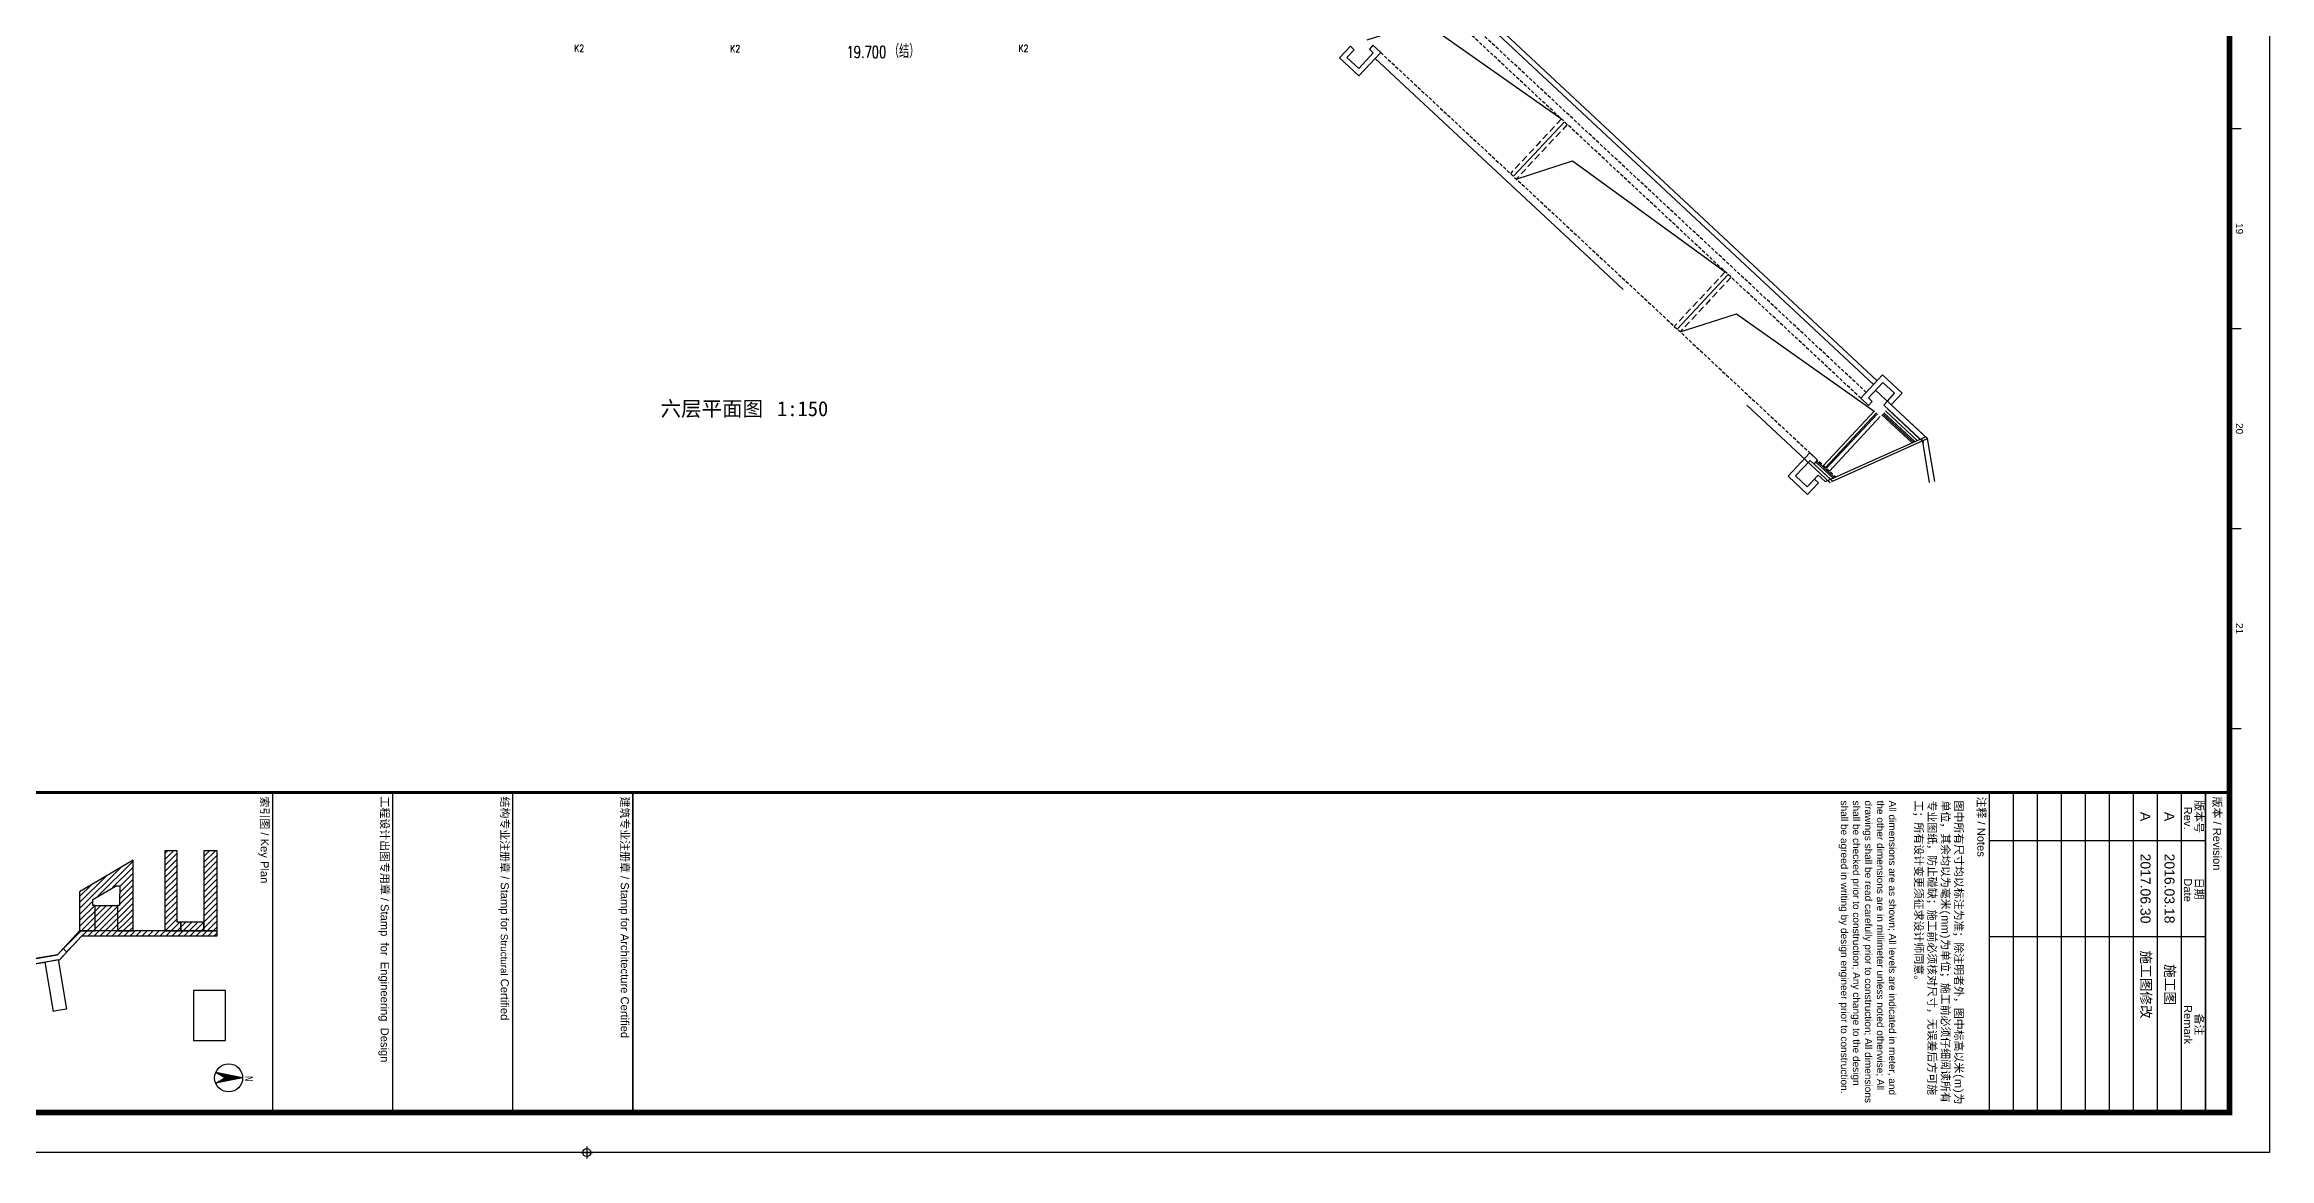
# Model space of a CAD drawing. Extents: x 447078 to 1776277, y 243534 to 519428.
# Drawn here: x 1548479 to 1631882, y 340628 to 382410 of the extents above; entities that cross this region are included whole.
import ezdxf
from ezdxf.enums import TextEntityAlignment as Align

# ---------------------------------------------------------------- set-up
doc = ezdxf.new("R2010")
doc.units = 0
doc.header["$LTSCALE"] = 1000
doc.header["$MEASUREMENT"] = 0
doc.linetypes.add('DASHED', pattern=[19.05, 12.7, -6.35])
doc.linetypes.add('HIDDEN3', pattern=[1.905, 1.27, -0.635])
for name, color, linetype in [('2017-5-24根据公务局意见调整', 6, 'Continuous'), ('A-BEAM', 30, 'DASHED'), ('A-FIXT-DASH', 211, 'HIDDEN3'), ('A-GLAZ-BLIN', 9, 'Continuous'), ('A-HATH', 8, 'Continuous'), ('A-HOLE', 41, 'Continuous'), ('A-HRAL', 104, 'Continuous'), ('A-OVER', 23, 'Continuous'), ('A-ROOF', 133, 'Continuous'), ('A-WALL', 140, 'Continuous'), ('G-0-XREF', 2, 'Continuous'), ('G-ANNO-NOTE', 80, 'Continuous'), ('X-连廊栏杆修改', 43, 'Continuous'), ('图框CCDI_B0GA0+0.00$0$G-0-XREF', 2, 'Continuous'), ('图框CCDI_B0GA0+0.00$0$G-ANNO-NOTE', 21, 'Continuous'), ('图框CCDI_B0GA0+0.00$0$G-ANNO-TEXT', 33, 'Continuous'), ('图框CCDI_B0GA0+0.00$0$G-BORD', 3, 'Continuous'), ('图框CCDI_B0GA0+0.00$0$符号', 7, 'Continuous')]:
    doc.layers.add(name, color=color, linetype=linetype)
doc.styles.add('_TCH_DIM', font='SIMPLEX', dxfattribs={"bigfont": 'GBCBIG'})
doc.styles.add('CCDI_T_G02', font='simplex.shx', dxfattribs={"width": 0.8, "bigfont": 'zjdz.shx'})
doc.styles.add('CCDI_T_G03', font='')
doc.styles.add('图框CCDI_B0GA0+0.00$0$CCDI_T0G_01', font='')
doc.styles.add('图框CCDI_B0GA0+0.00$0$CCDI_T_G01', font='')
doc.styles.add('图框CCDI_B0GA0+0.00$0$STANDARD', font='txt')
doc.styles.get('CCDI_T_G03').set_extended_font_data('SimHei')
doc.styles.get('图框CCDI_B0GA0+0.00$0$CCDI_T0G_01').set_extended_font_data('Arial')
doc.styles.get('图框CCDI_B0GA0+0.00$0$CCDI_T_G01').set_extended_font_data('Arial')

# ---------------------------------------------------------------- blocks, each defined once
blk = doc.blocks.new('图框CCDI_B0GA0+0.00$0$MidPoitent')
for p, q in [((-1.5, 0), (1.5, 0)), ((0, -1.5), (0, 1.5))]:
    blk.add_line(p, q)
blk.add_circle((0, 0), 1)
blk = doc.blocks.new('图框CCDI_B0GA0+0.00$0$A$C52F44C65')
at = {"layer": '图框CCDI_B0GA0+0.00$0$G-ANNO-NOTE', "color": 8}
for points in [[(-5267, -1389), (-6417, -1389), (-6417, -1389), (-6417, -1389), (-6546, -1389), (-6546, -1659), (-6546, -1722), (-4760, -1722), (-4760, -1719), (-4540, -1719), (-4540, -1389), (-5267, -1389), (-5267, -1389)], [(-4417, -1389), (-4540, -1389), (-4540, -2696), (-4543, -2696), (-4543, -3490), (-4540, -3490), (-4540, -4825), (-3946, -5379), (-3819, -6134), (-3812, -6133), (-3772, -6372), (-3775, -6373), (-3765, -6435), (-3768, -6435), (-3745, -6569), (-3739, -6568), (-3587, -7469), (-3469, -7449), (-3472, -7430), (-3469, -7430), (-3479, -7367), (-3476, -7367), (-3598, -6646), (-3604, -6647), (-3644, -6408), (-3641, -6408), (-3652, -6346), (-3649, -6345), (-3760, -5687), (-3763, -5687), (-3774, -5625), (-3777, -5625), (-3822, -5358), (-3816, -5357), (-3821, -5323), (-4417, -4768)], [(-4760, -2293), (-4540, -2293), (-4540, -1719), (-4760, -1719)], [(-4540, -2293), (-4760, -2293), (-4760, -2390), (-6546, -2390), (-6546, -2453), (-6546, -2696), (-6417, -2696), (-6417, -2696), (-6417, -2696), (-4543, -2696), (-4543, -2696), (-4540, -2696)], [(-4540, -3490), (-6307, -3490), (-5520, -4825), (-4675, -4825), (-4540, -4825), (-4540, -4554), (-4540, -4435), (-5176, -4435), (-5176, -4491), (-5176, -4491), (-5176, -4491), (-5329, -4491), (-5663, -3924), (-5669, -3924), (-5669, -3820), (-5469, -3820), (-5469, -3824), (-5176, -3824), (-5176, -3824), (-5176, -3824), (-5176, -3880), (-4540, -3880), (-4540, -3761), (-4540, -3761)], [(-5176, -3880), (-4939, -3880), (-4939, -3880), (-4540, -3880), (-4540, -4435), (-4939, -4435), (-4939, -4435), (-5176, -4435)], [(-3774, -5625), (-3777, -5625), (-3822, -5358), (-2586, -5149), (-2540, -5417), (-2540, -5417), (-2530, -5479), (-3763, -5687)], [(-2368, -6438), (-2440, -6010), (-2673, -6049), (-2652, -6177), (-3649, -6345), (-3649, -6345), (-3652, -6346), (-3641, -6408), (-3644, -6408), (-3604, -6647), (-3598, -6646)], [(-3812, -6133), (-3818, -6134), (-3818, -6134), (-4427, -6237), (-4561, -6260), (-4520, -6499), (-4510, -6561), (-3768, -6435), (-3768, -6435), (-3765, -6435), (-3775, -6373), (-3772, -6372)], [(-3739, -6568), (-3745, -6569), (-3744, -6572), (-3971, -6610), (-3902, -7022), (-3669, -6983)], [(-3637, -7169), (-3870, -7209), (-3870, -7209), (-4259, -7272), (-4208, -7574), (-3587, -7469)], [(-2268, -7032), (-2501, -7071), (-2479, -7198), (-3479, -7367), (-3469, -7430), (-3472, -7430), (-3469, -7449), (-3469, -7449), (-3469, -7449), (-3431, -7669), (-2195, -7460)]]:
    blk.add_lwpolyline(points, close=True, dxfattribs=at)
at = {"layer": '图框CCDI_B0GA0+0.00$0$G-ANNO-NOTE', "color": 8, "elevation": 63}
blk.add_lwpolyline([(-3054, -1178), (-3054, -1981), (-1801, -1981), (-1801, -1222), (-1801, -1222), (-1801, -1222), (-1801, -1222), (-1801, -1178)], close=True, dxfattribs=at)
at = {"layer": '图框CCDI_B0GA0+0.00$0$G-ANNO-NOTE', "color": 8}
blk.add_lwpolyline([(-4098, -5238), (-4012, -5145), (-3821, -5323), (-3466, -7429), (-3472, -7430), (-3469, -7449), (-3587, -7469), (-3946, -5379), (-4098, -5238)], dxfattribs=at)
blk = doc.blocks.new('图框CCDI_B0GA0+0.00$0$$plan$00002322')
at = {"layer": '图框CCDI_B0GA0+0.00$0$符号'}
blk.add_hatch(color=256, dxfattribs=at).paths.add_polyline_path([(0, 1000), (-382, -924), (0, -280), (382, -924)])
for p, q in [((0, 1000, 0), (-382, -924, 0)), ((0, 1000, 0), (382, -924, 0)), ((0, -280, 0), (-382, -924, 0)), ((382, -924, 0), (0, -280, 0))]:
    blk.add_line(p, q, dxfattribs=at)
blk.add_circle((0, 0, 0), 1000, dxfattribs=at)
blk = doc.blocks.new('图框CCDI_B0GA0+0.00')
at = {"layer": 'A-HATH', "ltscale": 5}
h = blk.add_hatch(dxfattribs=at)
h.set_pattern_fill('ANSI31', color=256, scale=66.666667, angle=90, style=0)
h.set_pattern_definition([(135, (125527.01, -381443.67), (-74.835468, -74.835468), [])])
h.paths.add_polyline_path([(113360, 29375), (112380, 29375), (111593, 30710), (113357, 30710), (113360, 30320), (112724, 30320), (112724, 30376), (112231, 30380), (112231, 30276), (112571, 29709), (112724, 29709), (112724, 29765), (113360, 29765)])
h.paths.add_polyline_path([(111354, 31810), (113140, 31810), (113140, 32478), (111354, 32478), (111354, 32811), (113360, 32811), (113360, 31504), (111354, 31504)])
h.paths.add_polyline_path([(113802, 28962), (113888, 29055), (113483, 29432), (113483, 32811), (113360, 32811), (113360, 29375)])
h.paths.add_polyline_path([(112724, 29765), (112724, 30320), (113360, 30320), (113360, 29765)], flags=17)
at = {"layer": '图框CCDI_B0GA0+0.00$0$G-BORD'}
blk.add_lwpolyline([(0, 84100), (118900, 84100), (118900, 0), (0, 0)], close=True, dxfattribs=at)
for points, const_width in [([(93300, 83100), (93300, 83400)], 35), ([(98300, 83100), (98300, 83400)], 35), ([(103300, 83100), (103300, 83400)], 35), ([(108300, 83100), (108300, 83400)], 35), ([(109900, 1000), (109900, 83100)], 70), ([(109900, 82500), (117900, 82500)], 35), ([(111100, 77100), (111100, 82500)], 35), ([(113500, 77100), (113500, 82500)], 35), ([(109900, 81900), (117900, 81900)], 35), ([(109900, 81300), (117900, 81300)], 35), ([(109900, 80700), (117900, 80700)], 35), ([(109900, 80100), (117900, 80100)], 35), ([(109900, 79500), (117900, 79500)], 35), ([(109900, 78900), (117900, 78900)], 35), ([(109900, 78300), (117900, 78300)], 35), ([(109900, 77700), (117900, 77700)], 35), ([(109900, 77100), (117900, 77100)], 35), ([(109900, 43200), (117900, 43200)], 35), ([(109900, 40200), (117900, 40200)], 35), ([(109900, 37200), (117900, 37200)], 35), ([(109900, 34200), (117900, 34200)], 35)]:
    blk.add_lwpolyline(points, dxfattribs=dict(at, const_width=const_width))
at = {"layer": '图框CCDI_B0GA0+0.00$0$G-BORD', "const_width": 140}
blk.add_lwpolyline([(3300, 83100), (117900, 83100), (117900, 1000), (3300, 1000)], close=True, dxfattribs=at)
at = {"layer": '图框CCDI_B0GA0+0.00$0$G-0-XREF', "ltscale": 5}
blk.add_blockref('图框CCDI_B0GA0+0.00$0$A$C52F44C65', (117900, 34200), dxfattribs=at)
at = {"layer": '图框CCDI_B0GA0+0.00$0$G-ANNO-TEXT', "xscale": 0.3499199999999991, "yscale": 0.3499199999999991, "zscale": 0.3499199999999991}
blk.add_blockref('图框CCDI_B0GA0+0.00$0$$plan$00002322', (117034, 33099, 0), dxfattribs=at)
at = {"layer": '图框CCDI_B0GA0+0.00$0$G-BORD', "xscale": 100, "yscale": 100, "zscale": 100}
blk.add_blockref('图框CCDI_B0GA0+0.00$0$MidPoitent', (118900, 42050), dxfattribs=at)
blk.add_blockref('图框CCDI_B0GA0+0.00$0$MidPoitent', (118900, 42050), dxfattribs=at)
at = {"layer": '图框CCDI_B0GA0+0.00$0$G-ANNO-TEXT', "style": '图框CCDI_B0GA0+0.00$0$CCDI_T_G01'}
for s, p in [('19', (95800, 83350)), ('20', (100800, 83350)), ('21', (105800, 83350))]:
    blk.add_text(s, height=180, dxfattribs=at).set_placement(p, align=Align.MIDDLE_CENTER)
at = {"layer": '图框CCDI_B0GA0+0.00$0$G-ANNO-TEXT'}
for s, insert, char_height, width, attachment_point, style in [('{\\fSimSun|b0|i0|c134|p54;版本} / Revision', (110000, 82780), 200, 7900, 4, '图框CCDI_B0GA0+0.00$0$CCDI_T_G01'), ('{\\fSimSun|b0|i0|c134|p2;施工图}', (114700, 81600), 250, 2400, 5, '图框CCDI_B0GA0+0.00$0$STANDARD'), ('A', (110500, 81600), 250, 1200, 5, '图框CCDI_B0GA0+0.00$0$CCDI_T_G01'), ('{\\fArial|b0|i0|c0|p34;2016.03.18}', (112300, 81600), 250, 2400, 5, '图框CCDI_B0GA0+0.00$0$STANDARD'), ('A', (110500, 81000), 250, 1200, 5, '图框CCDI_B0GA0+0.00$0$CCDI_T_G01'), ('{\\fArial|b0|i0|c0|p34;2017.06.30}', (112300, 81000), 250, 2400, 5, '图框CCDI_B0GA0+0.00$0$STANDARD'), ('{\\fSimSun|b0|i0|c134|p2;施工图修改}', (114700, 81000), 250, 2400, 5, '图框CCDI_B0GA0+0.00$0$STANDARD'), ('{\\fSimSun|b0|i0|c134|p54;注释} / {\\fArial|b0|i0|c238|p34;Notes}', (110000, 77000), 200, 7900, 1, '图框CCDI_B0GA0+0.00$0$CCDI_T_G01'), ('{\\fSimSun|b0|i0|c134|p54;图中所有尺寸均以标注为准；除注明者外，图中标高以米(\\fArial|b0|i0|c238|p34;m\\fSimSun|b0|i0|c134|p54;)为单位，其余均以为毫米(\\fArial|b0|i0|c238|p34;mm\\fSimSun|b0|i0|c134|p54;)为单位；施工前必须仔细阅读所有专业图纸，防止碰缺；施工前必须核对尺寸，无误差后方可施工；所有设计变更须征求设计师同意。\\P\\fSimSun|b1|i0|c134|p54;\\P\\fArial|b0|i0|c0|p34;\\H0.9x;All dimensions are as shown; All levels are indicated in meter, and the other dimensions are in millimeter unless noted otherwise; All drawings shall be read carefully prior to construction; All dimensions shall be checked prior to construction; Any change to the design shall be agreed in writing by design engineer prior to construction.}', (110100, 76436), 200, 7600, 1, '图框CCDI_B0GA0+0.00$0$CCDI_T_G01'), ('{\\fSimSun|b0|i0|c134|p54;建筑专业注册章} / Stamp for Architecture Certified', (110000, 43100), 200, 7900, 1, '图框CCDI_B0GA0+0.00$0$CCDI_T_G01'), ('{\\fSimSun|b0|i0|c134|p54;结构专业注册章} / Stamp for {\\H0.875x;Structural} Certified', (110000, 40100), 200, 7900, 1, '图框CCDI_B0GA0+0.00$0$CCDI_T_G01'), ('{\\fSimSun|b0|i0|c134|p54;工程设计出图专用章} / Stamp  for  Engineering  Design', (110000, 37100), 200, 7900, 1, '图框CCDI_B0GA0+0.00$0$CCDI_T_G01'), ('{\\fSimSun|b0|i0|c134|p54;索引图} / Key Plan', (110000, 34100), 200, 7900, 1, '图框CCDI_B0GA0+0.00$0$CCDI_T_G01'), ('\\pxl0.8335;{\\fSimHei|b0|i0|c134|p2;N}', (116818, 33508), 200, 753.13, 7, '图框CCDI_B0GA0+0.00$0$CCDI_T0G_01')]:
    blk.add_mtext(s, dxfattribs=dict(at, insert=insert, char_height=char_height, width=width, attachment_point=attachment_point, style=style))
at = {"layer": '图框CCDI_B0GA0+0.00$0$G-ANNO-TEXT', "char_height": 200, "attachment_point": 5, "line_spacing_factor": 0.84, "style": '图框CCDI_B0GA0+0.00$0$CCDI_T_G01'}
for s, insert, width in [('{\\fSimSun|b0|i0|c134|p54;版本号\\P} Rev.', (110500, 82200), 1200), ('{\\fSimSun|b0|i0|c134|p54;日期\\P} Date', (112300, 82200), 2400), ('{\\fSimSun|b0|i0|c134|p54;备注\\P}Remark', (115700, 82200), 4400)]:
    blk.add_mtext(s, dxfattribs=dict(at, insert=insert, width=width))

msp = doc.modelspace()

# ---------------------------------------------------------------- linework, layer by layer
at = {"ltscale": 5}
msp.add_line((1615235, 366016.8), (1618986.9, 367700), dxfattribs=at)
msp.add_lwpolyline([(1615479.4, 366016.8), (1619066.2, 367626)], dxfattribs=at)
at = {"layer": '2017-5-24根据公务局意见调整'}
for p, q in [((1605450, 379512.5), (1603539.6, 377465.5)), ((1611591.1, 373781.4), (1609680.7, 371734.3))]:
    msp.add_line(p, q, dxfattribs=at)
at = {"layer": 'A-BEAM', "ltscale": 0.01}
for p, q in [((1616562.5, 369141.8), (1599966.8, 384629.7)), ((1616767.2, 369361.2), (1600171.5, 384849))]:
    msp.add_line(p, q, dxfattribs=at)
at = {"layer": 'A-BEAM', "ltscale": 0.02}
for p, q in [((1605340.3, 379614.9), (1603429.9, 377567.8)), ((1605559.6, 379410.2), (1603649.2, 377363.2)), ((1611481.4, 373883.7), (1609571.1, 371836.7)), ((1611700.8, 373679), (1609790.4, 371632))]:
    msp.add_line(p, q, dxfattribs=at)
at = {"layer": 'A-BEAM'}
msp.add_line((1617074.3, 368664.2), (1615163.9, 366617.2), dxfattribs=at)
at = {"layer": 'A-BEAM', "ltscale": 0.01}
msp.add_lwpolyline([(1598568.2, 382105), (1615621.4, 366190.2)], dxfattribs=at)
at = {"layer": 'A-BEAM'}
msp.add_lwpolyline([(1598363.5, 381885.7), (1615416.7, 365970.9)], dxfattribs=at)
at = {"layer": 'A-GLAZ-BLIN'}
for p, q in [((1600456.9, 385403.8), (1617176.6, 369799.8)), ((1600256.9, 385316.9), (1617040.1, 369653.6))]:
    msp.add_line(p, q, dxfattribs=at)
at = {"layer": 'A-HOLE'}
for points in [[(1598056.4, 382582.6), (1600167.4, 383264.2), (1605340.3, 379614.9)], [(1603649.2, 377363.2), (1605760.3, 378044.8), (1611481.4, 373883.7)], [(1609790.4, 371632), (1611901.4, 372313.6), (1617065, 368654.3)]]:
    msp.add_lwpolyline(points, dxfattribs=at)
at = {"layer": 'A-HRAL'}
for points in [[(1615237, 366549), (1617147.4, 368596)], [(1615273.5, 366514.8), (1617183.9, 368561.9)], [(1617389.4, 368562.3), (1618532, 367495.9)], [(1617423.6, 368598.8), (1618581.5, 367518.1)], [(1614876.3, 366748.8), (1615537.8, 366131.4)], [(1614876.3, 366748.8), (1615537.8, 366131.4)], [(1614910.4, 366785.3), (1615571.9, 366168)], [(1614910.4, 366785.3), (1615571.9, 366168)]]:
    msp.add_lwpolyline(points, dxfattribs=at)
at = {"layer": 'A-OVER'}
msp.add_line((1618986.9, 367700), (1617118.1, 369444), dxfattribs=at)
msp.add_lwpolyline([(1617560, 368745), (1618779.5, 367606.9)], dxfattribs=at)
at = {"layer": 'A-ROOF'}
for p, q in [((1617829.7, 369327.1), (1617420.3, 368888.4)), ((1617703, 368898.2), (1618112.3, 369336.9)), ((1619066.2, 367626), (1617703, 368898.2)), ((1619140.9, 365983.5), (1618869, 367592.6)), ((1619338.1, 366016.8), (1619066.2, 367626)), ((1614964.1, 366256.5), (1614554.7, 365817.9)), ((1614564.5, 365535.2), (1614973.8, 365973.8))]:
    msp.add_line(p, q, dxfattribs=at)
for points in [[(1618929.7, 367479.7), (1617420.3, 368888.4)], [(1614964.1, 366256.5), (1615220.9, 366016.8)]]:
    msp.add_lwpolyline(points, dxfattribs=at)
at = {"layer": 'A-WALL'}
for p, q in [((1597427.7, 382348.7), (1597018.4, 381910)), ((1597427.7, 382348.7), (1597018.4, 381910)), ((1597573.9, 382212.2), (1597301, 381919.8)), ((1597573.9, 382212.2), (1597301, 381919.8)), ((1597573.9, 382212.2), (1597427.7, 382348.7)), ((1597573.9, 382212.2), (1597427.7, 382348.7)), ((1598285.5, 382095.3), (1597739.7, 381510.4)), ((1598285.5, 382095.3), (1597739.7, 381510.4)), ((1598568.2, 382105), (1597749.4, 381227.7)), ((1598568.2, 382105), (1597749.4, 381227.7)), ((1598275.7, 382377.9), (1598139.3, 382231.7)), ((1598275.7, 382377.9), (1598139.3, 382231.7)), ((1598139.3, 382231.7), (1598285.5, 382095.3)), ((1598139.3, 382231.7), (1598285.5, 382095.3)), ((1598275.7, 382377.9), (1598568.2, 382105)), ((1598275.7, 382377.9), (1598568.2, 382105)), ((1597018.4, 381910), (1597749.4, 381227.7)), ((1597018.4, 381910), (1597749.4, 381227.7)), ((1597301, 381919.8), (1597739.7, 381510.4)), ((1597301, 381919.8), (1597739.7, 381510.4)), ((1616562.5, 369141.8), (1617381.2, 370019.1)), ((1616562.5, 369141.8), (1617381.2, 370019.1)), ((1616845.2, 369151.6), (1617391, 369736.5)), ((1616845.2, 369151.6), (1617391, 369736.5)), ((1618112.3, 369336.9), (1617381.2, 370019.1)), ((1618112.3, 369336.9), (1617381.2, 370019.1)), ((1617829.7, 369327.1), (1617391, 369736.5)), ((1617829.7, 369327.1), (1617391, 369736.5)), ((1616854.9, 368868.9), (1616562.5, 369141.8)), ((1616854.9, 368868.9), (1616562.5, 369141.8)), ((1616991.4, 369015.1), (1616845.2, 369151.6)), ((1616991.4, 369015.1), (1616845.2, 369151.6)), ((1616854.9, 368868.9), (1616991.4, 369015.1)), ((1616854.9, 368868.9), (1616991.4, 369015.1)), ((1617556.7, 369034.7), (1617829.7, 369327.1)), ((1617556.7, 369034.7), (1617829.7, 369327.1)), ((1617556.7, 369034.7), (1617703, 368898.2)), ((1617556.7, 369034.7), (1617703, 368898.2)), ((1617703, 368898.2), (1618112.3, 369336.9)), ((1617703, 368898.2), (1618112.3, 369336.9)), ((1614652.1, 367094.8), (1613833.4, 366217.5)), ((1614652.1, 367094.8), (1613833.4, 366217.5)), ((1614944.5, 366821.9), (1614652.1, 367094.8)), ((1614944.5, 366821.9), (1614652.1, 367094.8)), ((1614564.5, 365535.2), (1613833.4, 366217.5)), ((1614564.5, 365535.2), (1613833.4, 366217.5)), ((1614661.9, 366812.1), (1614116, 366227.2)), ((1614661.9, 366812.1), (1614116, 366227.2)), ((1614554.7, 365817.9), (1614116, 366227.2)), ((1614554.7, 365817.9), (1614116, 366227.2)), ((1614808.1, 366675.7), (1614661.9, 366812.1)), ((1614808.1, 366675.7), (1614661.9, 366812.1)), ((1614808.1, 366675.7), (1614944.5, 366821.9)), ((1614808.1, 366675.7), (1614944.5, 366821.9)), ((1614827.6, 366110.3), (1614554.7, 365817.9)), ((1614827.6, 366110.3), (1614554.7, 365817.9)), ((1614973.8, 365973.8), (1614564.5, 365535.2)), ((1614973.8, 365973.8), (1614564.5, 365535.2)), ((1614973.8, 365973.8), (1614827.6, 366110.3)), ((1614973.8, 365973.8), (1614827.6, 366110.3))]:
    msp.add_line(p, q, dxfattribs=at)
at = {"layer": 'X-连廊栏杆修改'}
for points in [[(1615163.9, 366617.2), (1617074.3, 368664.2)], [(1617491.8, 368671.9), (1618680.5, 367562.5)], [(1615383.2, 366412.5), (1617293.6, 368459.5)], [(1617355.3, 368525.7), (1618482.6, 367473.7)], [(1614808.1, 366675.7), (1615485, 366044)], [(1614808.1, 366675.7), (1615423.5, 366101.4)]]:
    msp.add_lwpolyline(points, dxfattribs=at)

# ---------------------------------------------------------------- block references
at = {"layer": 'G-0-XREF', "xscale": 1.5, "yscale": 1.5, "zscale": 1.5, "rotation": 270}
msp.add_blockref('图框CCDI_B0GA0+0.00', (1505731.5, 519203.4), dxfattribs=at)

# ---------------------------------------------------------------- texts
at = {"layer": 'A-FIXT-DASH', "style": 'CCDI_T_G02', "width": 0.8}
for p in [(1568335.7, 382136.4), (1574184.5, 382121.2), (1584987.8, 382133.6)]:
    msp.add_text('K2', height=265.82, dxfattribs=at).set_placement(p)
at = {"layer": 'G-ANNO-NOTE', "style": '_TCH_DIM', "width": 0.705882}
msp.add_text('19.700', height=446.25, dxfattribs=at).set_placement((1578542.8, 381904.9))
at = {"layer": 'G-ANNO-NOTE'}
for s, height, style, p in [('（结）', 506.38, '_TCH_DIM', (1580132.8, 381904.9)), ('六层平面图', 563.29, 'CCDI_T_G03', (1571572.4, 368470)), ('1:150', 563.29, 'CCDI_T_G03', (1575940.2, 368470))]:
    msp.add_text(s, height=height, dxfattribs=dict(at, style=style)).set_placement(p)

doc.saveas('drawing.dxf')
